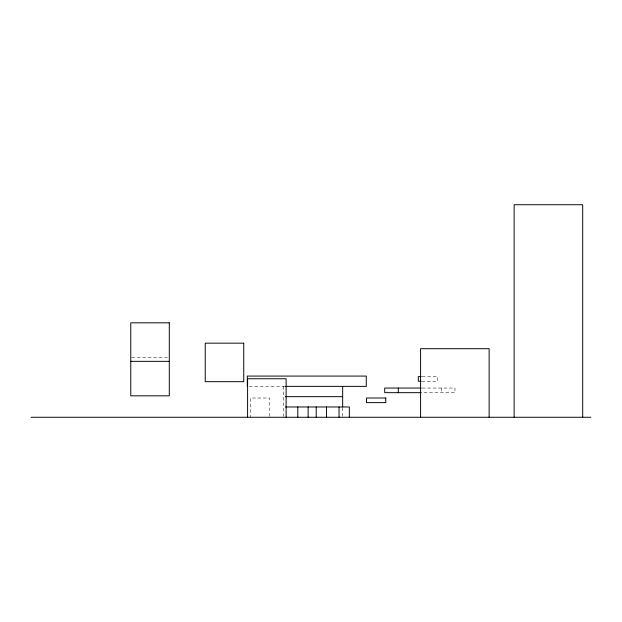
<?xml version="1.0" encoding="UTF-8"?>
<svg xmlns="http://www.w3.org/2000/svg" width="622" height="622" viewBox="0 0 622 622"><rect width="100%" height="100%" fill="white"/><g stroke="black" fill="none" stroke-linecap="round" stroke-linejoin="round"><path stroke-width="0.47" stroke-dasharray="3.11 2.33" d="M131.732 357.308L168.329 357.308M422.151 376.621L437.554 376.621L437.554 381.239L422.151 381.239M249.228 386.371L285.016 386.371M422.144 388.05L454.97 388.05L454.97 392.676L422.144 392.676M441.348 388.05L441.348 392.676M342.66 407.908L342.66 416.328M283.648 386.371L283.648 416.328M269.8 416.305L269.8 398.01L250.542 398.01L250.542 417.269"/><path stroke-width="0.93" d="M130.775 361.343L169.293 361.343M421.187 376.621L418.295 376.621L418.295 381.239L421.187 381.239M285.584 386.371L366.265 386.371L366.265 376.077L247.299 376.077L247.299 386.371M421.187 388.05L384.699 388.05L384.699 392.676L421.187 392.676M285.584 396.673L342.66 396.673M285.584 406.967L349.339 406.967L349.339 417.269M31.1 417.269L590.9 417.269M582.697 417.269L582.697 204.731L514.137 204.731L514.137 417.269M489.141 417.269L489.141 348.709L420.581 348.709L420.581 417.269M398.313 388.05L398.313 392.676M342.66 386.371L342.66 406.967M339.044 406.967L339.044 417.269M326.503 406.967L326.503 417.269M316.209 406.967L316.209 417.269M308.115 406.967L308.115 417.269M297.814 406.967L297.814 417.269M286.112 417.269L286.112 378.751L247.595 378.751L247.595 417.269M169.293 322.826L130.775 322.826L130.775 395.825L169.293 395.825L169.293 322.826M243.746 343.165L205.229 343.165L205.229 381.683L243.746 381.683L243.746 343.165M385.757 398.01L366.498 398.01L366.498 402.628L385.757 402.628L385.757 398.01"/></g></svg>
